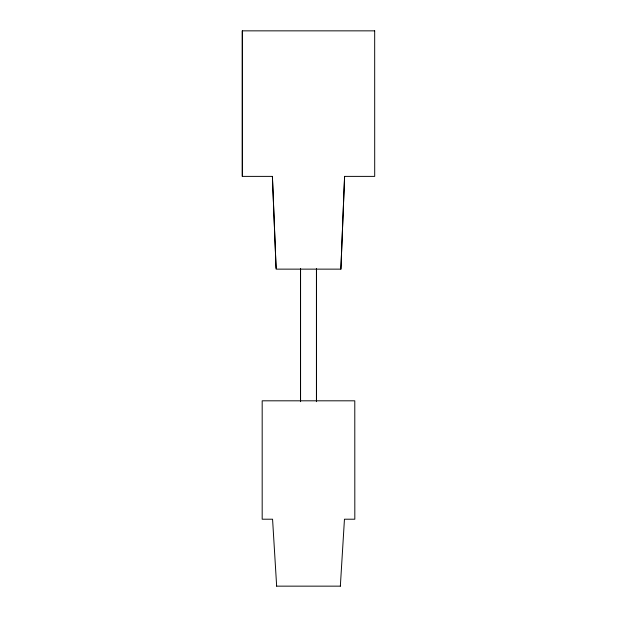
<?xml version="1.0" encoding="UTF-8"?>
<svg xmlns="http://www.w3.org/2000/svg" width="617" height="617" viewBox="0 0 617 617"><rect width="100%" height="100%" fill="white"/><g stroke="black" fill="none" stroke-linecap="round" stroke-linejoin="round"><path stroke-width="0.93" d="M300.556 401.536L300.556 268.711L300.556 401.667M316.444 401.536L316.444 268.711L316.444 401.667M272.39 176.385L276.115 269.135L340.885 269.135L344.587 176.385L374.704 176.385L374.681 30.85M340.885 269.135L344.61 176.385M340.345 586.15L344.456 519.206L354.821 519.206L354.79 400.811L262.179 400.811L262.179 519.206L272.567 519.206L276.655 586.15M374.704 30.85L242.296 30.85L242.296 176.385L272.413 176.385L276.1 268.179M276.632 586.15L340.368 586.15M242.319 30.85L242.319 176.385"/></g></svg>
